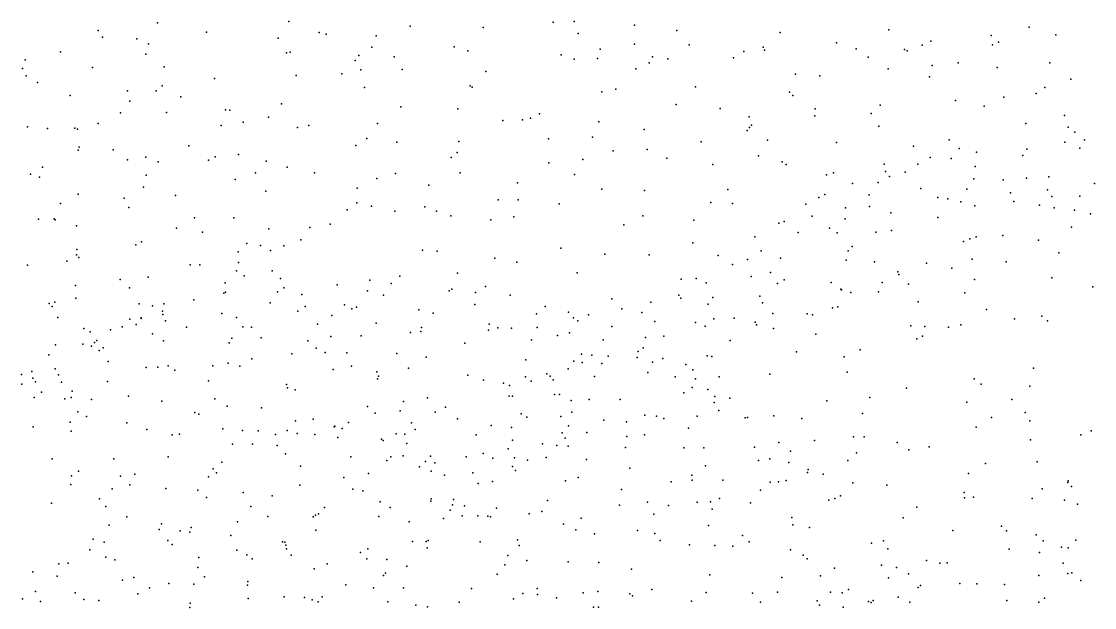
# Model space of a CAD drawing. Header units: metres. Extents: x -25 to 25, y -27.7 to 27.8.
# Drawn here: x -4.833 to -3.288, y 0.857 to 1.701 of the extents above; entities that cross this region are included whole.
import ezdxf

# ---------------------------------------------------------------- set-up
doc = ezdxf.new("R2010")
doc.units = ezdxf.units.M

msp = doc.modelspace()

# ---------------------------------------------------------------- linework, layer by layer
for p in [(-4.4486, 1.7012, 16.2004), (-4.0679, 1.7004, 16.0269), (-4.0378, 1.701, -11.0721), (-4.7228, 1.688, 12.8952), (-4.6376, 1.6991, 29.485), (-4.5669, 1.686, 16.2146), (-4.4049, 1.6854, 29.649), (-4.2735, 1.6942, 25.4244), (-4.1688, 1.6923, 16.0743), (-3.9506, 1.696, 29.6985), (-3.8899, 1.6882, 1.0936), (-3.7408, 1.6853, 29.5899), (-3.5845, 1.6891, 15.5822), (-3.3827, 1.6929, 29.0013), (-4.7167, 1.6787, 1.0248), (-4.6674, 1.6764, 19.2389), (-4.6505, 1.6688, 16.1512), (-4.4637, 1.6773, 19.3353), (-4.3948, 1.6831, 26.0352), (-4.3224, 1.6807, 16.1281), (-4.0316, 1.6837, 25.5764), (-3.6598, 1.6705, 15.6334), (-3.524, 1.6726, -23.4732), (-3.4371, 1.6811, 29.1274), (-3.4266, 1.6716, 12.169), (-3.3439, 1.682, 1.236), (-4.7773, 1.6576, 16.0924), (-4.6541, 1.654, -23.5548), (-4.4518, 1.6561, 16.0985), (-4.4463, 1.6569, 12.9309), (-4.3289, 1.6643, -11.3696), (-4.2104, 1.6645, 13.4461), (-4.1908, 1.659, 12.9199), (-4.0564, 1.6532, 15.9327), (-4.0001, 1.6611, 19.9307), (-3.9506, 1.6684, -10.7649), (-3.8722, 1.6676, 26.0502), (-3.7931, 1.658, 12.6358), (-3.7657, 1.664, 15.7253), (-3.7636, 1.6601, 25.7084), (-3.6315, 1.6619, 15.1159), (-3.5621, 1.6609, 25.7027), (-3.5582, 1.659, -10.2365), (-3.5367, 1.6673, 29.3681), (-3.4352, 1.6675, 15.4598), (-4.8281, 1.6458, 15.8857), (-4.3527, 1.6448, 12.9373), (-4.3476, 1.6521, 15.0135), (-4.2967, 1.6505, 29.7079), (-4.0375, 1.6467, 29.7367), (-4.0038, 1.6477, 19.7209), (-3.9295, 1.6415, 20.6229), (-3.9246, 1.6504, 15.1232), (-3.9026, 1.6474, 15.8259), (-3.8081, 1.6489, 29.6551), (-3.6145, 1.6499, 12.3655), (-3.522, 1.6379, 25.7959), (-3.4846, 1.6416, 25.629), (-3.3527, 1.6415, 15.423), (-4.8318, 1.6336, 12.8848), (-4.8266, 1.6229, -23.2264), (-4.7312, 1.6351, 15.9683), (-4.6278, 1.636, 16.0315), (-4.4378, 1.6233, 25.391), (-4.3721, 1.6257, 13.4688), (-4.3445, 1.6317, 20.576), (-4.2853, 1.6319, 16.0008), (-4.1646, 1.6293, 1.1285), (-3.9486, 1.6332, 12.8119), (-3.7191, 1.6251, 25.9548), (-3.6837, 1.623, 12.4907), (-3.5856, 1.633, 29.4608), (-3.4287, 1.6348, 25.561), (-4.8102, 1.6135, 29.4225), (-4.6307, 1.6085, 15.9411), (-4.5556, 1.6191, 25.3568), (-4.1873, 1.6087, 29.7368), (-3.8628, 1.6071, 25.7117), (-3.5259, 1.6213, 12.297), (-3.3224, 1.6182, 25.5368), (-4.7634, 1.5944, 15.7567), (-4.6807, 1.6013, 29.5234), (-4.6394, 1.6013, 12.912), (-4.6038, 1.5928, 20.5043), (-4.3394, 1.6059, 25.4465), (-4.1842, 1.6066, 15.927), (-3.9979, 1.5998, 15.8217), (-3.9774, 1.6039, 20.449), (-3.7275, 1.5996, 12.5784), (-3.723, 1.5947, 15.6247), (-3.4192, 1.5923, 29.1619), (-3.3725, 1.5974, 29.0721), (-3.3601, 1.6059, 12.1833), (-4.6773, 1.5865, 15.8278), (-4.4587, 1.5827, 29.6652), (-4.2873, 1.5785, 15.9122), (-3.8907, 1.5818, 12.7647), (-3.5972, 1.5805, 15.5254), (-3.4885, 1.5874, 15.4544), (-3.4473, 1.5794, 29.2402), (-4.6909, 1.5697, 25.3522), (-4.6245, 1.5699, 29.5827), (-4.5397, 1.5742, 29.6236), (-4.5335, 1.5734, 15.9022), (-4.4775, 1.5632, -11.4806), (-4.2051, 1.5752, 12.9062), (-4.1006, 1.5621, 20.1834), (-4.0874, 1.5684, 13.4456), (-3.8274, 1.5757, 15.6927), (-3.7858, 1.5638, 25.7702), (-3.691, 1.5652, 25.7879), (-3.6906, 1.5756, 29.5843), (-3.6099, 1.5688, 29.5153), (-3.3317, 1.5657, 13.2335), (-4.8245, 1.5494, 15.4985), (-4.7958, 1.5471, 25.3632), (-4.7565, 1.5477, 29.5104), (-4.7524, 1.5462, 13.9594), (-4.723, 1.5542, 14.8528), (-4.5456, 1.5516, 25.9937), (-4.5139, 1.5561, 25.4024), (-4.4361, 1.5486, 15.8572), (-4.4195, 1.5515, 25.441), (-4.3205, 1.5545, 1.1592), (-4.1401, 1.5584, 15.8372), (-4.1118, 1.5597, 19.8783), (-4.0021, 1.5568, 1.1312), (-3.937, 1.5455, 15.7407), (-3.785, 1.5487, 29.6669), (-3.7821, 1.5517, 15.0968), (-3.5991, 1.5504, 12.45), (-3.3874, 1.5544, 12.2537), (-3.3263, 1.5488, 25.4815), (-4.3362, 1.5329, 25.4967), (-4.0745, 1.5322, 25.6252), (-4.0111, 1.5346, 12.8396), (-3.7885, 1.544, -10.4769), (-3.759, 1.5304, 1.1463), (-3.4978, 1.5307, 29.3836), (-3.3167, 1.542, 15.0664), (-3.3028, 1.5306, 24.3727), (-4.7517, 1.5157, 15.5616), (-4.7502, 1.52, 12.9204), (-4.7012, 1.5162, 19.256), (-4.5924, 1.5223, 13.666), (-4.3519, 1.5228, 12.9307), (-4.2927, 1.5275, 15.8264), (-4.2034, 1.5282, 25.5637), (-3.9812, 1.5151, 26.0188), (-3.9326, 1.5168, 25.6901), (-3.8548, 1.5281, 13.4168), (-3.6597, 1.5268, 12.5324), (-3.5491, 1.5218, 29.4618), (-3.4835, 1.5183, 25.6795), (-3.3859, 1.5174, 24.1652), (-3.3311, 1.5275, 24.267), (-3.3096, 1.5187, 12.2379), (-4.6808, 1.502, 25.4173), (-4.6544, 1.5059, 12.9252), (-4.6367, 1.4993, 13.8276), (-4.5639, 1.5017, 25.4453), (-4.5543, 1.5064, 12.9354), (-4.5208, 1.5097, -23.7172), (-4.4809, 1.4999, 14.8943), (-4.2148, 1.5054, 19.7332), (-4.2061, 1.5125, 15.7797), (-4.0249, 1.5025, 29.7701), (-3.9043, 1.5043, 29.7359), (-3.772, 1.5075, 12.6975), (-3.7382, 1.4993, 15.5649), (-3.5252, 1.5053, 12.4199), (-3.495, 1.5041, 24.3647), (-3.4581, 1.5132, 24.2374), (-3.3916, 1.5083, 24.0495), (-4.8029, 1.4916, 25.4279), (-4.4508, 1.4916, 19.4677), (-4.4115, 1.4835, 15.7301), (-4.2016, 1.4834, 20.272), (-4.0739, 1.4977, 15.7481), (-3.8377, 1.4952, 25.7424), (-3.7322, 1.4955, 25.7502), (-3.6642, 1.4833, 13.3626), (-3.5914, 1.4959, 25.765), (-3.5893, 1.4854, 24.3719), (-3.5608, 1.4843, 15.4429), (-3.5426, 1.4958, 24.1671), (-3.4603, 1.4925, 24.5332), (-4.8201, 1.4812, 20.5635), (-4.8074, 1.477, 29.5417), (-4.6537, 1.4797, 15.5796), (-4.5254, 1.4735, 15.6727), (-4.4965, 1.4831, 29.7037), (-4.3219, 1.4752, 26.0101), (-4.295, 1.4823, 15.7536), (-4.1191, 1.469, 29.7802), (-4.0372, 1.4811, -11.1932), (-3.6743, 1.4803, 15.5119), (-3.637, 1.4681, 24.1084), (-3.5998, 1.4692, 24.4965), (-3.5837, 1.4782, 12.504), (-3.4623, 1.4748, 23.9841), (-3.42, 1.4733, 12.3635), (-3.3862, 1.4756, 25.4512), (-3.3541, 1.4777, 24.7712), (-3.2884, 1.468, 29.0722), (-4.7518, 1.4527, 29.6014), (-4.6575, 1.4625, 29.6482), (-4.4813, 1.4571, 12.9373), (-4.3499, 1.461, 29.7481), (-4.2467, 1.4655, 20.5738), (-3.9978, 1.4597, 15.6747), (-3.9364, 1.4577, -10.8842), (-3.8162, 1.4591, 25.9346), (-3.5385, 1.4609, 24.6066), (-3.4724, 1.4598, 24.6926), (-3.4092, 1.4547, -10.2373), (-3.3562, 1.4587, 29.1911), (-4.7769, 1.439, -11.797), (-4.6856, 1.447, 14.1808), (-4.6114, 1.4506, 19.3733), (-4.3507, 1.4401, 25.5601), (-4.1471, 1.4446, 12.8768), (-4.1181, 1.4443, 25.645), (-4.0594, 1.4384, 12.8495), (-3.8407, 1.4405, -23.8626), (-3.8097, 1.439, 15.5637), (-3.7042, 1.4382, 24.1822), (-3.6852, 1.4479, 24.3646), (-3.6768, 1.4521, 29.6264), (-3.6129, 1.4514, 23.9805), (-3.5138, 1.4476, 1.2624), (-3.4996, 1.4458, 25.587), (-3.4809, 1.4416, 29.425), (-3.4044, 1.442, -23.5885), (-3.3501, 1.4492, 24.9056), (-3.3098, 1.4495, 25.2684), (-4.6785, 1.4334, 15.4798), (-4.3642, 1.4298, 15.6602), (-4.3294, 1.4352, 13.4814), (-4.2957, 1.428, 12.9187), (-4.2527, 1.4344, 15.681), (-4.2359, 1.4279, -23.8862), (-4.2149, 1.4215, 29.7951), (-3.9387, 1.4214, 25.654), (-3.6468, 1.433, 12.6054), (-3.6124, 1.4347, 15.0757), (-3.5818, 1.4257, 25.6496), (-3.4607, 1.4359, 24.8162), (-3.3676, 1.4365, 15.3999), (-3.3465, 1.4329, 23.8403), (-3.3173, 1.4297, 25.1517), (-3.294, 1.424, 12.3293), (-4.8086, 1.4167, 12.9498), (-4.7861, 1.4171, 14.7256), (-4.785, 1.4156, -13.6287), (-4.7542, 1.407, 26.0476), (-4.5844, 1.4183, 25.5224), (-4.5276, 1.4184, 15.5819), (-4.3888, 1.4093, 1.1796), (-4.1575, 1.4154, 25.9989), (-4.1243, 1.42, 15.6697), (-3.966, 1.4082, 12.7914), (-3.8653, 1.4151, 29.7577), (-3.743, 1.4108, 24.0971), (-3.7353, 1.4132, 29.6826), (-3.6947, 1.4211, 24.0152), (-3.6474, 1.4168, 25.7885), (-3.5142, 1.4189, 23.8467), (-4.61, 1.4038, 14.8421), (-4.5725, 1.3976, 29.7306), (-4.4772, 1.4026, 25.5463), (-4.418, 1.4046, 29.7643), (-3.7777, 1.3913, 24.4452), (-3.7151, 1.3973, 12.6615), (-3.6698, 1.4036, 23.9348), (-3.6589, 1.3969, 24.6766), (-3.6034, 1.3976, 23.8347), (-3.5808, 1.4002, 12.5624), (-3.459, 1.3909, 23.7882), (-3.4206, 1.393, 25.3308), (-3.3216, 1.4051, 1.3678), (-4.6687, 1.3794, 14.3277), (-4.6605, 1.3837, 25.5459), (-4.5086, 1.3814, 20.0734), (-4.4891, 1.3787, 13.6944), (-4.4557, 1.3782, 15.5564), (-4.431, 1.387, 20.2788), (-4.0567, 1.375, 25.6671), (-3.8668, 1.3826, 12.7364), (-3.6374, 1.3774, 15.4124), (-3.4772, 1.3846, 25.4241), (-3.4678, 1.3884, 24.9839), (-3.3693, 1.3864, 29.2808), (-4.7541, 1.3654, 25.5772), (-4.7537, 1.3728, 29.6634), (-4.7507, 1.3614, 12.9819), (-4.5214, 1.3695, 19.6257), (-4.4747, 1.3715, 12.9492), (-4.256, 1.3717, 15.6017), (-4.2348, 1.3704, 12.8994), (-4.1517, 1.3603, 25.6583), (-3.9932, 1.366, 13.4248), (-3.9294, 1.3652, 15.5485), (-3.8304, 1.3644, 24.0791), (-3.7682, 1.3711, 24.5568), (-3.7404, 1.3606, 15.4493), (-3.6432, 1.3712, 24.7726), (-3.3396, 1.3683, 23.7548), (-4.8244, 1.3503, -22.6197), (-4.7679, 1.3562, 14.5342), (-4.5906, 1.351, 15.4445), (-4.5765, 1.351, 1.0543), (-4.5207, 1.3542, 20.5104), (-4.1202, 1.3547, 29.8179), (-3.8095, 1.3511, 1.2424), (-3.7881, 1.3584, 23.9871), (-3.6462, 1.3573, -23.9249), (-3.6053, 1.355, 25.5717), (-3.5305, 1.353, 23.757), (-3.4939, 1.3462, 25.3124), (-3.4647, 1.3591, 25.1274), (-3.4158, 1.3551, 29.382), (-4.6914, 1.3296, 15.2994), (-4.6509, 1.3331, 25.6372), (-4.5238, 1.3423, 25.9942), (-4.5127, 1.335, 29.7853), (-4.4724, 1.3422, 25.6198), (-4.4604, 1.3312, 14.8484), (-4.2888, 1.3347, 25.6455), (-4.2055, 1.339, 29.8247), (-4.0331, 1.3393, 15.5514), (-3.8834, 1.3303, 24.1463), (-3.8619, 1.331, 24.4902), (-3.7829, 1.3341, 24.6549), (-3.7548, 1.3398, 15.0751), (-3.7353, 1.3291, 23.8528), (-3.5717, 1.3407, 15.3584), (-3.5703, 1.3367, 29.5779), (-3.4611, 1.3296, 15.3655), (-3.35, 1.3319, 25.3804), (-4.7555, 1.321, -13.1691), (-4.6776, 1.3176, 13.0004), (-4.5402, 1.3248, 12.9942), (-4.4554, 1.3176, -6.4125), (-4.379, 1.3218, -6.2662), (-4.335, 1.3135, -6.511), (-4.3316, 1.3285, -6.4377), (-4.3008, 1.3239, -6.2891), (-4.2176, 1.3133, -6.4589), (-4.2136, 1.3158, -6.3867), (-4.165, 1.3194, 12.8779), (-3.8476, 1.325, 25.6498), (-3.745, 1.3239, 24.762), (-3.6676, 1.3252, 24.8736), (-3.6536, 1.3156, 12.6264), (-3.6525, 1.315, 24.9684), (-3.594, 1.3253, 25.4407), (-3.5564, 1.3228, 25.2499), (-3.2908, 1.3189, 15.4006), (-4.755, 1.3029, 15.1372), (-4.5852, 1.3004, 15.3629), (-4.5419, 1.3101, -6.435), (-4.5394, 1.3116, -6.2606), (-4.4649, 1.3119, -6.2017), (-4.4297, 1.3082, -6.4878), (-4.3123, 1.307, -6.1404), (-4.1794, 1.3108, -6.3102), (-4.1298, 1.3072, -6.4383), (-3.9832, 1.3018, 25.6226), (-3.8868, 1.3069, 15.4666), (-3.8839, 1.3029, 24.03), (-3.8379, 1.304, 12.7147), (-3.7702, 1.3055, 15.3902), (-3.6393, 1.3112, 23.7523), (-3.5993, 1.3118, 25.164), (-3.4752, 1.3103, 15.0571), (-4.7936, 1.2951, 13.0324), (-4.7892, 1.2907, 25.7265), (-4.7852, 1.297, 15.0042), (-4.6637, 1.2948, 20.0692), (-4.6447, 1.292, 14.6714), (-4.6301, 1.2842, -22.2598), (-4.6282, 1.2947, 20.2813), (-4.4752, 1.2959, -6.1214), (-4.4355, 1.2842, -6.0472), (-4.425, 1.291, 12.9604), (-4.3681, 1.2932, 15.4763), (-4.3576, 1.2876, 29.8258), (-4.351, 1.2899, -6.0541), (-4.2614, 1.2859, -6.6151), (-4.1807, 1.2935, -6.5318), (-4.0794, 1.2906, -6.3111), (-4.0455, 1.2828, 15.4787), (-3.9689, 1.2876, 12.778), (-3.9403, 1.2823, 24.2005), (-3.927, 1.2972, 29.8059), (-3.8445, 1.2942, 23.9308), (-3.7662, 1.2961, 25.5391), (-3.6658, 1.2889, 25.2401), (-3.658, 1.2902, 15.3428), (-3.5424, 1.2973, 13.3044), (-3.444, 1.2865, -23.951), (-4.7811, 1.2749, 14.8358), (-4.6771, 1.2727, 25.7028), (-4.6611, 1.2743, -6.2663), (-4.6608, 1.2734, 15.2032), (-4.6297, 1.2792, 20.6511), (-4.6257, 1.2701, -6.1299), (-4.545, 1.2806, -6.0641), (-4.5238, 1.2752, -6.5875), (-4.3865, 1.278, -6.6534), (-4.2405, 1.2813, -6.0626), (-4.0919, 1.2801, -6.5087), (-4.0386, 1.2744, -6.3862), (-4.0321, 1.2703, -6.25), (-4.0169, 1.279, 29.8283), (-3.9213, 1.2694, 24.5838), (-3.8631, 1.2676, 24.7971), (-3.8365, 1.2732, 29.7901), (-3.8071, 1.2742, 24.9069), (-3.7768, 1.2682, 25.009), (-3.7517, 1.2808, 25.427), (-3.702, 1.2802, -10.5696), (-3.6944, 1.2786, 25.1435), (-3.4035, 1.273, 12.4634), (-3.3642, 1.277, 29.3689), (-3.356, 1.2703, 23.6482), (-4.7437, 1.2593, 14.9389), (-4.7346, 1.2542, -6.2613), (-4.7052, 1.257, -6.1795), (-4.6885, 1.2615, -6.3299), (-4.6682, 1.2649, -6.4368), (-4.6446, 1.2515, -6.0526), (-4.5957, 1.2611, -6.5582), (-4.5147, 1.2614, -5.9862), (-4.5019, 1.2611, 15.3442), (-4.407, 1.2654, -5.9834), (-4.3225, 1.2668, 25.9658), (-4.2731, 1.2533, 14.8843), (-4.2582, 1.2548, -5.973), (-4.2574, 1.2606, 13.4697), (-4.1608, 1.2568, 25.9485), (-4.16, 1.2655, -6.6332), (-4.1475, 1.2599, 15.4598), (-4.1279, 1.2596, 14.9473), (-4.091, 1.2605, -6.0843), (-4.0441, 1.2528, -6.147), (-3.9835, 1.2619, 1.2972), (-3.8491, 1.2623, -11.1463), (-3.775, 1.2646, 23.7996), (-3.7508, 1.2591, 25.2789), (-3.5527, 1.2628, 23.6704), (-3.5325, 1.2619, 1.3904), (-3.4985, 1.2613, 12.5179), (-3.481, 1.2644, 29.515), (-4.7451, 1.2366, -6.1219), (-4.7281, 1.2391, 13.0601), (-4.7249, 1.2418, 19.7646), (-4.6286, 1.2416, 15.131), (-4.5343, 1.2383, -6.6811), (-4.5305, 1.2451, 14.4096), (-4.488, 1.2459, 29.8182), (-4.4211, 1.2415, 14.0207), (-4.3877, 1.2475, 15.3922), (-4.3443, 1.2484, -5.9433), (-4.1948, 1.2382, -6.6927), (-4.0988, 1.2429, -6.0025), (-4.0615, 1.2491, -6.5799), (-3.9959, 1.243, 24.4187), (-3.935, 1.246, 15.3981), (-3.9086, 1.2483, 23.9705), (-3.8131, 1.2418, 25.3517), (-3.6898, 1.251, 13.3248), (-3.5442, 1.2445, 29.5954), (-3.536, 1.2482, 15.3202), (-4.7941, 1.2211, -6.1903), (-4.7845, 1.2355, -12.9165), (-4.7325, 1.2337, 14.77), (-4.7212, 1.2275, -6.0309), (-4.7157, 1.2312, -6.4931), (-4.4442, 1.2227, 14.2263), (-4.4089, 1.2308, -24.072), (-4.3961, 1.2244, -5.9007), (-4.3647, 1.2243, 13.5887), (-4.2931, 1.2232, -6.7349), (-4.0272, 1.2222, 24.3372), (-4.0123, 1.2209, 24.5294), (-3.9454, 1.2261, -6.1962), (-3.9382, 1.2312, -6.3136), (-3.7176, 1.2254, 29.7421), (-3.626, 1.2283, 12.6069), (-4.7083, 1.2116, 29.7735), (-4.6222, 1.2053, 29.8034), (-4.558, 1.2053, -5.8822), (-4.5359, 1.2091, 25.6802), (-4.5017, 1.2157, 15.2278), (-4.2506, 1.2178, 15.3662), (-4.1074, 1.2142, -24.1537), (-4.0379, 1.212, 24.2473), (-4.0262, 1.2101, 25.5092), (-3.9977, 1.2086, 24.1179), (-3.9884, 1.2191, 24.6394), (-3.947, 1.2174, 25.4776), (-3.9246, 1.2108, 29.8209), (-3.91, 1.216, -6.4266), (-3.8767, 1.2075, 25.2593), (-3.8459, 1.2198, 25.1228), (-3.8392, 1.2188, 13.3613), (-3.649, 1.2182, 25.6493), (-4.8333, 1.1927, -6.3017), (-4.8185, 1.1973, -6.1239), (-4.785, 1.201, 25.8779), (-4.7799, 1.1923, 14.6047), (-4.6537, 1.2031, -5.9301), (-4.6372, 1.2035, 14.8629), (-4.6123, 1.1991, -6.6764), (-4.519, 1.2049, 1.0633), (-4.3847, 1.2003, 12.9878), (-4.358, 1.205, -6.7604), (-4.3219, 1.1968, 25.633), (-4.3192, 1.1907, -5.8279), (-4.276, 1.2021, 1.2233), (-4.1907, 1.192, 25.5638), (-4.1075, 1.1897, 25.5312), (-4.0769, 1.1941, -5.9343), (-4.0719, 1.1905, 12.8366), (-4.046, 1.2012, 15.3411), (-4.0082, 1.1898, -6.6553), (-3.9317, 1.1956, 24.9406), (-3.8921, 1.1896, 12.718), (-3.8666, 1.1998, 23.8117), (-3.8286, 1.1897, 29.8035), (-3.7559, 1.1932, 23.7207), (-3.6443, 1.1963, 23.6446), (-3.3761, 1.2022, 15.352), (-4.8328, 1.1789, -6.4168), (-4.8171, 1.1878, -13.8893), (-4.8133, 1.1824, 19.9422), (-4.7756, 1.1819, 19.5336), (-4.7094, 1.1829, -6.604), (-4.5641, 1.1838, -6.7352), (-4.4515, 1.1786, -6.7787), (-4.3205, 1.1866, 29.8551), (-4.168, 1.1846, 12.8918), (-4.1393, 1.1805, 29.856), (-4.1308, 1.1771, 1.3275), (-4.0995, 1.1835, -6.7412), (-4.0677, 1.185, 24.4015), (-3.863, 1.1866, -6.2855), (-3.4619, 1.1868, 25.4238), (-3.4515, 1.1788, 15.3185), (-3.3814, 1.1759, 13.2271), (-4.8148, 1.16, -5.968), (-4.8045, 1.1677, -6.5012), (-4.7616, 1.1599, -24.0032), (-4.7605, 1.1688, -5.9207), (-4.6791, 1.1616, 14.6693), (-4.4501, 1.1735, 29.8426), (-4.4392, 1.171, 25.695), (-4.2487, 1.1592, -5.7957), (-4.1312, 1.1617, 15.2798), (-4.1264, 1.1619, -5.8444), (-4.066, 1.1641, 24.6399), (-4.0589, 1.164, 24.1607), (-3.8797, 1.1665, -6.103), (-3.8676, 1.174, 1.3819), (-3.8452, 1.1712, 15.2679), (-3.8351, 1.1612, -6.378), (-3.8134, 1.1587, 25.7476), (-3.6121, 1.1598, -24.2348), (-3.5591, 1.173, 12.5429), (-4.771, 1.1579, 25.9866), (-4.7327, 1.1569, 0.9212), (-4.6312, 1.1545, -5.8193), (-4.5551, 1.1577, 14.8737), (-4.5372, 1.1473, 29.8347), (-4.4876, 1.1451, -5.7599), (-4.3349, 1.1469, 15.1962), (-4.2833, 1.1541, -6.8286), (-4.2228, 1.1461, 29.8752), (-4.042, 1.1553, 24.0663), (-4.016, 1.1568, 15.2676), (-3.9713, 1.1571, 25.0364), (-3.8361, 1.1528, -6.1712), (-3.674, 1.155, -10.7956), (-3.4722, 1.1531, 29.5658), (-3.4073, 1.1567, 23.551), (-4.752, 1.139, 13.1517), (-4.7398, 1.1326, -5.8272), (-4.5836, 1.1381, -5.7697), (-4.5778, 1.1359, 25.8099), (-4.4131, 1.1284, -5.729), (-4.3239, 1.1373, 12.9813), (-4.288, 1.1404, 25.576), (-4.2379, 1.1385, 15.2142), (-4.2057, 1.1289, -6.8454), (-4.1138, 1.1362, 24.4869), (-4.1057, 1.1314, -6.8182), (-4.0569, 1.1325, 24.849), (-4.0409, 1.1387, -6.7538), (-3.9359, 1.1343, -6.6709), (-3.919, 1.133, -5.9533), (-3.9087, 1.1298, 15.2121), (-3.8604, 1.1329, -6.0326), (-3.8292, 1.1412, -6.4723), (-3.7913, 1.1304, -6.3049), (-3.7882, 1.1312, -6.2313), (-3.7499, 1.1333, 15.2062), (-3.7097, 1.1295, 23.6327), (-3.6224, 1.1369, 15.2439), (-3.4368, 1.1311, 1.5451), (-3.3884, 1.1381, -10.5351), (-4.8165, 1.1176, 14.475), (-4.7631, 1.1243, 26.0646), (-4.6815, 1.1231, 14.5745), (-4.6529, 1.1138, 25.9378), (-4.5436, 1.1147, -5.7074), (-4.439, 1.1264, 14.9659), (-4.3833, 1.1178, 25.6361), (-4.3822, 1.1185, 14.4128), (-4.3717, 1.1152, 14.7158), (-4.3626, 1.1238, -6.8696), (-4.2716, 1.1235, -5.7318), (-4.2665, 1.1138, -11.4625), (-4.1573, 1.1197, 25.4321), (-4.1278, 1.1164, 24.2809), (-4.0455, 1.1192, 25.2898), (-3.9947, 1.1274, 23.9156), (-3.9624, 1.125, -5.8911), (-3.8728, 1.1157, 23.7373), (-3.4587, 1.117, 12.4768), (-3.3815, 1.1264, 29.4908), (-4.7616, 1.1113, 29.7916), (-4.6162, 1.1061, -5.7156), (-4.6058, 1.1069, -6.8023), (-4.515, 1.1121, 14.7481), (-4.4924, 1.1117, 25.7229), (-4.4675, 1.1065, -22.3446), (-4.451, 1.1121, 14.8529), (-4.4364, 1.1078, -6.8725), (-4.4108, 1.1066, 13.0297), (-4.3779, 1.1022, 25.9405), (-4.315, 1.0999, 14.2508), (-4.3127, 1.098, 29.8824), (-4.2939, 1.1074, 14.0959), (-4.2814, 1.107, 15.0821), (-4.1785, 1.106, 15.1308), (-4.1263, 1.0984, 25.3022), (-4.0549, 1.1091, 25.1732), (-4.0507, 1.1011, 25.8452), (-4.0193, 1.1096, 15.1676), (-3.9616, 1.1038, -6.7307), (-3.9363, 1.1059, 23.8011), (-3.6915, 1.0979, 12.5817), (-3.6352, 1.1033, 29.7248), (-3.62, 1.1032, 15.0628), (-3.3806, 1.0988, 15.3361), (-3.3081, 1.1062, 15.0217), (-3.2933, 1.1119, 29.3977), (-4.5295, 1.0924, -6.8722), (-4.5005, 1.0926, -24.2328), (-4.4654, 1.0908, 29.8643), (-4.2784, 1.0938, -6.8925), (-4.1327, 1.0861, 24.7114), (-4.083, 1.093, 24.9668), (-4.0624, 1.0908, -5.7423), (-4.0463, 1.0899, 29.8713), (-3.9639, 1.0877, -5.7791), (-3.8796, 1.0873, 29.8288), (-3.8507, 1.0871, -5.8967), (-3.7781, 1.0882, -6.4845), (-3.7431, 1.0949, 29.7803), (-3.7259, 1.0824, -6.2693), (-3.5724, 1.0948, 13.2718), (-3.5559, 1.0843, -11.1734), (-3.5263, 1.089, 29.6445), (-4.7893, 1.0717, 13.234), (-4.7004, 1.0716, 13.2036), (-4.6223, 1.0745, -11.6684), (-4.5447, 1.0669, 14.5933), (-4.4531, 1.0786, -5.6289), (-4.359, 1.0743, 25.4881), (-4.3074, 1.0689, -5.6116), (-4.3014, 1.0744, 25.4192), (-4.2838, 1.0756, -24.3211), (-4.2518, 1.0675, 14.9574), (-4.2442, 1.0751, 13.6351), (-4.193, 1.0746, 25.2559), (-4.1686, 1.0794, -6.8879), (-4.1548, 1.0725, 24.5263), (-4.1235, 1.0729, 24.1615), (-4.1049, 1.0696, 15.0604), (-4.078, 1.0735, 24.0238), (-4.0198, 1.0707, 15.066), (-3.7724, 1.0689, -5.9811), (-3.7558, 1.0715, 15.1064), (-3.7283, 1.066, -6.0727), (-3.6436, 1.0689, 23.5632), (-3.6309, 1.0802, 1.5184), (-3.3712, 1.0672, 23.5019), (-4.7511, 1.0538, -5.6553), (-4.5571, 1.0572, -5.5945), (-4.5527, 1.0514, 13.1646), (-4.4314, 1.0609, 14.699), (-4.2603, 1.0599, 25.3188), (-4.2435, 1.0537, 14.8196), (-4.2381, 1.0656, 12.9584), (-4.1834, 1.0512, -5.6065), (-4.1262, 1.0605, 25.0595), (-4.1219, 1.0546, 12.8529), (-3.9574, 1.0581, 29.8456), (-3.8484, 1.0614, 15.0773), (-3.7016, 1.0516, -6.3471), (-3.7008, 1.0563, -6.1454), (-3.4454, 1.0648, -11.3889), (-4.7613, 1.047, 21.035), (-4.6908, 1.0465, 14.4598), (-4.6703, 1.0495, -6.8148), (-4.564, 1.0454, 25.7491), (-4.3693, 1.0447, -5.5674), (-4.3337, 1.0502, 14.7745), (-4.2242, 1.0481, 13.8719), (-4.1756, 1.0361, 14.8886), (-4.1552, 1.0389, 24.8102), (-4.05, 1.0397, -5.6437), (-4.032, 1.0447, -6.855), (-3.8977, 1.0385, -5.7213), (-3.8682, 1.0482, 15.0502), (-3.8676, 1.0406, -6.7125), (-3.8236, 1.0406, -5.806), (-3.7555, 1.0379, 12.5835), (-3.7434, 1.0384, -6.5193), (-3.7323, 1.0401, 23.6056), (-3.679, 1.0493, 25.5658), (-3.6363, 1.037, -11.4884), (-3.4699, 1.0504, 15.2288), (-3.3269, 1.0372, -24.4144), (-3.3263, 1.04, -10.7661), (-4.7621, 1.0347, -6.7559), (-4.7029, 1.0283, -5.5859), (-4.6774, 1.034, 29.827), (-4.6255, 1.0289, -5.5682), (-4.5792, 1.0262, 0.9609), (-4.5141, 1.0229, 14.5244), (-4.4327, 1.0335, 25.4549), (-4.3563, 1.0278, 13.0313), (-4.3419, 1.0252, 14.677), (-3.9692, 1.0272, -5.6717), (-3.7692, 1.0266, -5.8604), (-3.5873, 1.0338, 12.49), (-3.4759, 1.0228, 12.4571), (-3.3637, 1.0285, 25.1525), (-3.3217, 1.0315, -11.0468), (-4.7899, 1.0078, 26.1015), (-4.7208, 1.0139, -13.1334), (-4.5671, 1.016, 29.8467), (-4.4722, 1.0181, -6.9409), (-4.3171, 1.0095, -22.2258), (-4.2439, 1.0106, -5.5365), (-4.2436, 1.0137, 14.7361), (-4.2125, 1.0053, 24.9644), (-4.2115, 1.013, 25.8509), (-4.0761, 1.0115, 1.381), (-3.9723, 1.005, 14.9175), (-3.9318, 1.0092, 12.6784), (-3.9017, 1.0042, -5.6599), (-3.8607, 1.0091, 14.9981), (-3.8414, 1.0096, 12.6209), (-3.8285, 1.0142, -24.4485), (-3.7838, 1.008, -6.6496), (-3.6708, 1.012, 12.5105), (-3.6622, 1.0146, -6.0833), (-3.6542, 1.0182, -6.1887), (-3.4754, 1.0152, 29.627), (-3.4627, 1.0161, 23.4984), (-3.3784, 1.0146, 15.2913), (-3.3316, 1.0118, 29.4866), (-3.3127, 1.006, 23.4799), (-4.7118, 1.0027, -13.4337), (-4.503, 1.003, -5.5178), (-4.4099, 0.9902, -5.5011), (-4.4058, 0.9925, 25.3108), (-4.3968, 1.0014, 14.5499), (-4.3024, 1.0013, -6.972), (-4.2163, 0.9978, 29.8954), (-4.1987, 0.9896, 12.9107), (-4.1954, 1.0039, 24.5963), (-4.1765, 0.9896, 24.1992), (-4.1621, 0.9888, -5.5218), (-4.1493, 1.0004, 14.7836), (-4.1025, 0.9921, 14.8882), (-4.084, 0.9956, -6.9317), (-3.9231, 0.9919, 23.7425), (-3.839, 0.999, -5.7133), (-3.5442, 1.0017, 29.6826), (-4.7068, 0.9762, -5.519), (-4.6818, 0.9881, 13.2868), (-4.6317, 0.9781, 25.7864), (-4.5221, 0.9809, -21.9151), (-4.4788, 0.9886, 29.8757), (-4.4135, 0.9882, 1.0533), (-4.3186, 0.9887, 25.1642), (-4.2751, 0.9806, 25.0168), (-4.2259, 0.9854, 24.6964), (-4.1582, 0.9878, -6.9615), (-4.0531, 0.9776, 14.8086), (-4.0276, 0.9863, 23.8569), (-3.8443, 0.9753, -6.7575), (-3.7241, 0.9869, 29.7924), (-3.7228, 0.9763, -6.5852), (-3.5641, 0.9864, 15.1297), (-3.4222, 0.9746, 13.1846), (-4.635, 0.9696, -6.9152), (-4.6048, 0.968, 20.9084), (-4.5909, 0.966, 14.3949), (-4.589, 0.9727, 25.6007), (-4.5317, 0.9613, -5.4661), (-4.4094, 0.969, -6.9898), (-4.0354, 0.9692, 29.8805), (-4.0084, 0.9635, -6.9104), (-3.9464, 0.9681, -6.8671), (-3.9216, 0.9642, -5.5784), (-3.795, 0.9612, 23.6135), (-3.6989, 0.9727, -5.83), (-3.4926, 0.9683, 15.1711), (-3.4152, 0.9678, 12.4263), (-3.3724, 0.9621, 29.5494), (-4.7301, 0.9556, -6.8709), (-4.7142, 0.9516, 26.0018), (-4.6224, 0.9538, 25.6915), (-4.6161, 0.9482, 25.9509), (-4.4576, 0.9518, -5.454), (-4.4541, 0.9513, 13.1577), (-4.4525, 0.9473, -24.4001), (-4.2703, 0.9526, 24.8157), (-4.2506, 0.9524, 14.5911), (-4.2492, 0.9432, -5.453), (-4.2479, 0.954, -7.0025), (-4.1729, 0.9521, 24.1045), (-4.1192, 0.9548, 13.9948), (-4.1167, 0.9466, -5.4763), (-3.9139, 0.954, 13.3144), (-3.8715, 0.9475, 14.9002), (-3.8351, 0.9467, -11.5206), (-3.809, 0.9458, 12.5391), (-3.7858, 0.9518, 14.9575), (-3.6094, 0.9503, -6.3546), (-3.5922, 0.9533, -6.2422), (-3.3623, 0.9532, 10.679), (-3.336, 0.9443, 10.5761), (-3.3266, 0.9436, 12.3904), (-3.3151, 0.9545, 10.769), (-4.7351, 0.9407, 14.275), (-4.7118, 0.9301, 29.8258), (-4.5781, 0.9293, -6.9815), (-4.523, 0.9402, 25.3751), (-4.5088, 0.9331, -7.0054), (-4.5011, 0.9276, 14.3983), (-4.4516, 0.942, 25.261), (-4.4451, 0.9329, -11.5915), (-4.3454, 0.9367, -5.4347), (-4.3359, 0.9277, 24.9894), (-4.3347, 0.942, 13.0442), (-4.1332, 0.9325, 12.7973), (-3.7261, 0.9407, 12.4819), (-3.7081, 0.9326, -5.7377), (-3.7022, 0.9273, 23.547), (-3.5861, 0.9421, -6.13), (-3.4111, 0.9413, 10.7872), (-3.3678, 0.9366, 10.864), (-4.7795, 0.9204, 20.5724), (-4.7659, 0.9215, -5.4648), (-4.6991, 0.926, 13.3812), (-4.5792, 0.9151, 13.3035), (-4.4119, 0.9129, 25.148), (-4.3934, 0.9205, 14.4497), (-4.3072, 0.9265, 24.9015), (-4.2785, 0.917, 24.6364), (-4.1372, 0.9191, 14.7106), (-4.1056, 0.9252, 13.7593), (-4.046, 0.923, -5.4745), (-4.0023, 0.9221, 12.6671), (-3.9552, 0.9125, 14.796), (-3.6627, 0.9142, 15.057), (-3.5952, 0.9186, -5.9338), (-3.5736, 0.9152, -24.6063), (-3.5305, 0.9251, 12.416), (-3.5113, 0.9211, 10.7596), (-3.5008, 0.9218, 10.5984), (-3.3338, 0.9211, 24.8686), (-4.8169, 0.9088, -22.4683), (-4.7818, 0.9025, 26.1276), (-4.6879, 0.8968, 25.8695), (-4.6715, 0.9005, 25.7679), (-4.5696, 0.9018, 14.3198), (-4.3121, 0.9033, 14.4779), (-4.3091, 0.9071, -7.0433), (-4.1486, 0.9054, 14.628), (-3.8421, 0.9044, -5.554), (-3.7388, 0.9005, -6.7104), (-3.6831, 0.9029, 14.9637), (-3.5852, 0.9003, -6.4321), (-3.5563, 0.906, -6.0587), (-3.3687, 0.9037, 10.9787), (-3.3267, 0.9063, 10.4254), (-3.321, 0.9074, 21.0427), (-3.3081, 0.8962, -24.6159), (-4.6491, 0.8858, -5.3817), (-4.6212, 0.8922, 25.4743), (-4.585, 0.8911, 29.8552), (-4.5077, 0.8898, 13.2394), (-4.5074, 0.8947, -5.3788), (-4.3664, 0.8901, -22.4439), (-4.3265, 0.8857, 29.8985), (-4.2835, 0.8856, 24.5407), (-4.1856, 0.885, 24.0443), (-4.0908, 0.8846, -5.4068), (-3.9256, 0.8834, -5.4731), (-3.6425, 0.8833, 10.7163), (-3.5421, 0.8864, 1.7588), (-3.5392, 0.889, 10.8774), (-3.4822, 0.8918, 29.6664), (-3.458, 0.8917, 25.1951), (-3.4181, 0.8905, 14.9918), (-4.832, 0.87, 26.0046), (-4.8129, 0.8803, -5.4278), (-4.8059, 0.8662, -6.8684), (-4.7559, 0.8786, 13.5015), (-4.7435, 0.869, -5.3713), (-4.7217, 0.8677, 25.9461), (-4.666, 0.877, 14.2201), (-4.5069, 0.8704, 25.2072), (-4.4552, 0.8727, -19.4678), (-4.426, 0.872, 29.8878), (-4.4147, 0.8685, -7.0439), (-4.4061, 0.8658, 14.3783), (-4.4004, 0.8727, -5.3539), (-4.3059, 0.8654, -5.3499), (-4.1251, 0.8698, -7.0267), (-4.1116, 0.8777, -24.5261), (-4.0906, 0.8763, 23.8869), (-4.0629, 0.8713, 14.4908), (-4.0244, 0.8785, -6.9776), (-4.0037, 0.8803, 14.7144), (-3.9576, 0.877, 12.5641), (-3.9537, 0.8741, -6.9353), (-3.8688, 0.8665, 12.4616), (-3.8475, 0.8792, 25.585), (-3.7808, 0.8779, 23.5828), (-3.7449, 0.8794, 14.8962), (-3.6879, 0.8672, -6.6694), (-3.6687, 0.8793, -5.6779), (-3.6519, 0.8788, 29.7779), (-3.6136, 0.8662, -5.7484), (-3.6069, 0.8677, -6.5185), (-3.571, 0.8721, 25.3416), (-3.5545, 0.8652, -6.3548), (-3.4148, 0.8674, 15.2202), (-3.3605, 0.8709, 23.4413), (-4.5908, 0.8574, 21.0151), (-4.5903, 0.8635, -5.3471), (-4.2654, 0.8606, 24.4039), (-4.2489, 0.8583, 24.2968), (-4.2031, 0.8651, -19.6064), (-4.0099, 0.8578, 14.321), (-4.0026, 0.8577, 14.1188), (-3.7693, 0.865, -6.7694), (-3.6845, 0.8608, 25.4469), (-3.6503, 0.8581, 10.8051), (-3.6099, 0.8646, 15.0217), (-3.3686, 0.8649, 11.0537)]:
    msp.add_point(p)

doc.saveas('drawing.dxf')
